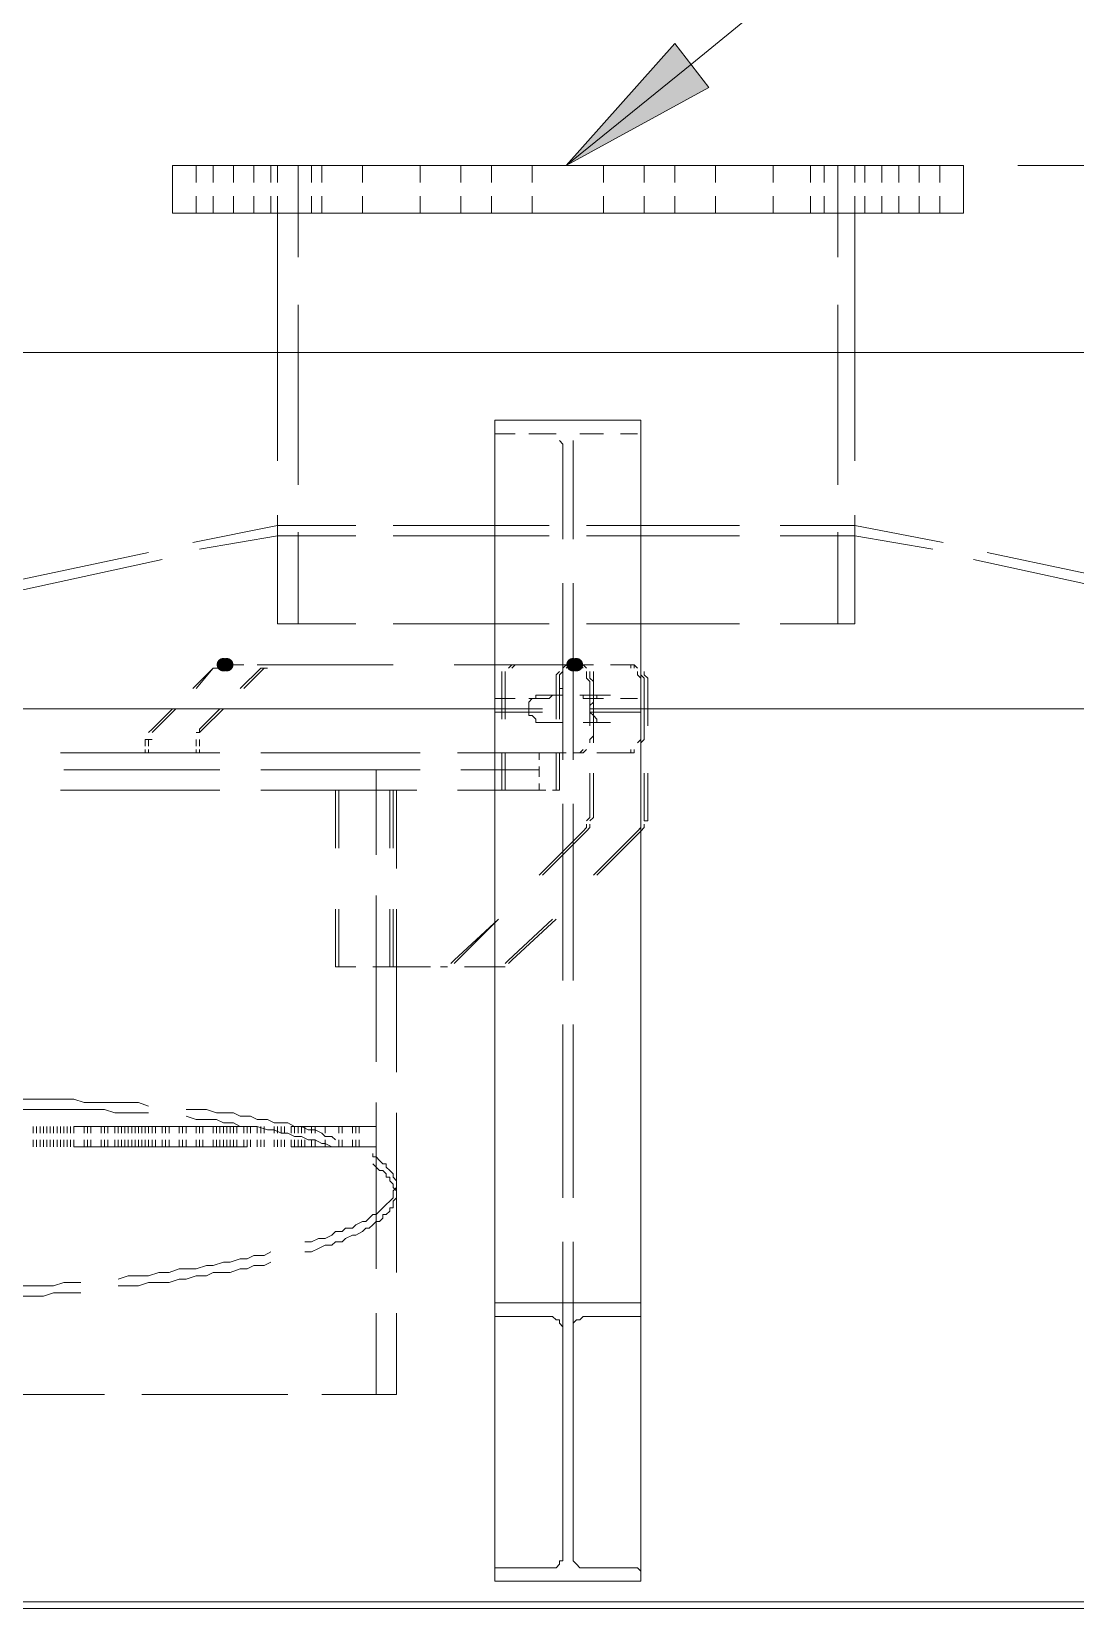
# Model space of a CAD drawing. Header units: millimetres. Extents: x 0 to 62767, y -13570 to 23963.
# Drawn here: x 5970 to 6556, y 13583 to 14468 of the extents above; entities that cross this region are included whole.
import ezdxf

# ---------------------------------------------------------------- set-up
doc = ezdxf.new("R2010")
doc.units = ezdxf.units.MM

msp = doc.modelspace()

# ---------------------------------------------------------------- hatches: boundary and pattern name
h = msp.add_hatch(color=7)
h.dxf.hatch_style = 2
h.paths.add_polyline_path([(6331.429, 14460.953), (6270.476, 14392.38), (6350.476, 14436.19)])
h = msp.add_hatch(color=7)
edge = h.paths.add_edge_path()
edge.add_arc((6078.095, 14112.381), 3.81, 0, 360)
h = msp.add_hatch(color=7)
edge = h.paths.add_edge_path()
edge.add_arc((6080, 14112.381), 3.81, 0, 360)
h = msp.add_hatch(color=7)
edge = h.paths.add_edge_path()
edge.add_arc((6274.285, 14112.381), 3.81, 0, 360)
h = msp.add_hatch(color=7)
edge = h.paths.add_edge_path()
edge.add_arc((6276.19, 14112.381), 3.81, 0, 360)

# ---------------------------------------------------------------- linework, layer by layer
at = {"color": 7, "lineweight": 0}
for points in [[(6340.952, 14449.523), (6539.048, 14611.429)], [(6340.952, 14449.523), (6270.476, 14392.38)], [(6049.524, 14365.715), (6049.524, 14392.38), (6493.333, 14392.38), (6493.333, 14365.715)], [(6062.857, 14382.857), (6062.857, 14392.38)], [(6072.381, 14382.857), (6072.381, 14392.38)], [(6083.809, 14382.857), (6083.809, 14392.38)], [(6095.238, 14382.857), (6095.238, 14392.38)], [(6104.762, 14382.857), (6104.762, 14392.38)], [(6108.571, 14382.857), (6108.571, 14392.38)], [(6108.571, 14382.857), (6108.571, 14392.38)], [(6120, 14340.952), (6120, 14392.38)], [(6127.619, 14382.857), (6127.619, 14392.38)], [(6133.333, 14382.857), (6133.333, 14392.38)], [(6156.19, 14382.857), (6156.19, 14392.38)], [(6188.571, 14382.857), (6188.571, 14392.38)], [(6211.428, 14382.857), (6211.428, 14392.38)], [(6228.571, 14382.857), (6228.571, 14392.38)], [(6251.429, 14382.857), (6251.429, 14392.38)], [(6291.428, 14382.857), (6291.428, 14392.38)], [(6314.286, 14382.857), (6314.286, 14392.38)], [(6331.429, 14382.857), (6331.429, 14392.38)], [(6354.285, 14382.857), (6354.285, 14392.38)], [(6386.666, 14382.857), (6386.666, 14392.38)], [(6407.619, 14382.857), (6407.619, 14392.38)], [(6415.238, 14382.857), (6415.238, 14392.38)], [(6422.857, 14340.952), (6422.857, 14392.38)], [(6432.381, 14382.857), (6432.381, 14392.38)], [(6432.381, 14382.857), (6432.381, 14392.38)], [(6438.095, 14382.857), (6438.095, 14392.38)], [(6447.619, 14382.857), (6447.619, 14392.38)], [(6457.143, 14382.857), (6457.143, 14392.38)], [(6468.572, 14382.857), (6468.572, 14392.38)], [(6480, 14382.857), (6480, 14392.38)], [(6523.809, 14392.38), (9887.619, 14392.38), (9988.571, 14392.38), (10186.667, 14392.38)], [(6062.857, 14365.715), (6062.857, 14375.237)], [(6072.381, 14365.715), (6072.381, 14375.237)], [(6083.809, 14365.715), (6083.809, 14375.237)], [(6095.238, 14365.715), (6095.238, 14375.237)], [(6104.762, 14365.715), (6104.762, 14375.237)], [(6108.571, 14365.715), (6108.571, 14375.237)], [(6108.571, 14365.715), (6108.571, 14375.237)], [(6127.619, 14365.715), (6127.619, 14375.237)], [(6133.333, 14365.715), (6133.333, 14375.237)], [(6156.19, 14365.715), (6156.19, 14375.237)], [(6188.571, 14365.715), (6188.571, 14375.237)], [(6211.428, 14365.715), (6211.428, 14375.237)], [(6228.571, 14365.715), (6228.571, 14375.237)], [(6251.429, 14365.715), (6251.429, 14375.237)], [(6291.428, 14365.715), (6291.428, 14375.237)], [(6314.286, 14365.715), (6314.286, 14375.237)], [(6331.429, 14365.715), (6331.429, 14375.237)], [(6354.285, 14365.715), (6354.285, 14375.237)], [(6386.666, 14365.715), (6386.666, 14375.237)], [(6407.619, 14365.715), (6407.619, 14375.237)], [(6415.238, 14365.715), (6415.238, 14375.237)], [(6432.381, 14365.715), (6432.381, 14375.237)], [(6432.381, 14365.715), (6432.381, 14375.237)], [(6438.095, 14365.715), (6438.095, 14375.237)], [(6447.619, 14365.715), (6447.619, 14375.237)], [(6457.143, 14365.715), (6457.143, 14375.237)], [(6468.572, 14365.715), (6468.572, 14375.237)], [(6480, 14365.715), (6480, 14375.237)], [(6049.524, 14365.715), (6493.333, 14365.715)], [(6108.571, 14287.619), (6108.571, 14365.715)], [(6432.381, 14287.619), (6432.381, 14365.715)], [(6120, 14213.333), (6120, 14314.285)], [(6422.857, 14213.333), (6422.857, 14314.285)], [(5619.048, 14287.619), (6923.809, 14287.619)], [(6108.571, 14226.667), (6108.571, 14287.619)], [(6432.381, 14226.667), (6432.381, 14287.619)], [(6312.381, 14249.523), (6230.476, 14249.523)], [(6312.381, 13754.286), (6230.476, 13754.286), (6230.476, 14249.523)], [(6312.381, 13748.571), (6312.381, 13754.286), (6312.381, 14249.523)], [(6232.381, 14241.904), (6230.476, 14241.904)], [(6232.381, 14241.904), (6241.905, 14241.904)], [(6249.524, 14241.904), (6259.047, 14241.904)], [(6259.047, 14241.904), (6260.952, 14241.904), (6262.857, 14241.904), (6264.762, 14241.904)], [(6266.667, 14238.095), (6268.571, 14236.19), (6268.571, 14234.286), (6268.571, 14232.38)], [(6274.285, 14232.38), (6274.285, 14234.286), (6274.285, 14236.19), (6274.285, 14238.095)], [(6278.095, 14241.904), (6280, 14241.904), (6281.905, 14241.904)], [(6281.905, 14241.904), (6291.428, 14241.904)], [(6300.952, 14241.904), (6310.476, 14241.904)], [(6268.571, 14182.857), (6268.571, 14232.38)], [(6274.285, 14182.857), (6274.285, 14232.38)], [(6108.571, 14135.238), (6108.571, 14196.191)], [(6432.381, 14135.238), (6432.381, 14196.191)], [(6108.571, 14190.476), (6060.952, 14180.952)], [(6108.571, 14184.761), (6064.762, 14177.143)], [(6108.571, 14190.476), (6152.381, 14190.476)], [(6108.571, 14190.476), (6108.571, 14188.571)], [(6108.571, 14186.667), (6108.571, 14184.761)], [(6108.571, 14184.761), (6152.381, 14184.761)], [(6120, 14135.238), (6120, 14186.667)], [(6173.333, 14190.476), (6260.952, 14190.476)], [(6173.333, 14184.761), (6260.952, 14184.761)], [(6281.905, 14190.476), (6367.619, 14190.476)], [(6281.905, 14184.761), (6367.619, 14184.761)], [(6390.476, 14190.476), (6432.381, 14190.476), (6432.381, 14188.571)], [(6390.476, 14184.761), (6432.381, 14184.761)], [(6422.857, 14135.238), (6422.857, 14186.667)], [(6432.381, 14190.476), (6481.904, 14180.952)], [(6432.381, 14186.667), (6432.381, 14184.761)], [(6432.381, 14184.761), (6476.19, 14177.143)], [(6036.19, 14175.239), (5937.143, 14154.285)], [(6506.667, 14175.239), (6605.714, 14154.285)], [(6043.81, 14171.428), (5956.19, 14152.381)], [(6499.047, 14171.428), (6586.667, 14152.381)], [(6268.571, 14059.047), (6268.571, 14158.094)], [(6274.285, 14059.047), (6274.285, 14158.094)], [(6108.571, 14135.238), (6152.381, 14135.238)], [(6173.333, 14135.238), (6260.952, 14135.238)], [(6281.905, 14135.238), (6367.619, 14135.238)], [(6390.476, 14135.238), (6432.381, 14135.238)], [(6080, 14112.381), (6078.095, 14112.381), (6076.191, 14112.381)], [(6080, 14112.381), (6089.524, 14112.381)], [(6097.143, 14112.381), (6104.762, 14112.381)], [(6104.762, 14112.381), (6102.857, 14112.381)], [(6106.667, 14112.381), (6104.762, 14112.381)], [(6104.762, 14112.381), (6106.667, 14112.381)], [(6106.667, 14112.381), (6173.333, 14112.381)], [(6207.619, 14112.381), (6274.285, 14112.381)], [(6243.809, 14112.381), (6241.905, 14112.381), (6240, 14112.381), (6238.095, 14110.475)], [(6240, 14110.475), (6241.905, 14112.381), (6243.809, 14112.381), (6245.714, 14112.381)], [(6274.285, 14112.381), (6272.381, 14112.381), (6270.476, 14112.381), (6268.571, 14110.475)], [(6270.476, 14110.475), (6272.381, 14112.381), (6274.285, 14112.381), (6276.19, 14112.381)], [(6278.095, 14110.475), (6276.19, 14112.381), (6274.285, 14112.381), (6272.381, 14112.381)], [(6274.285, 14112.381), (6276.19, 14112.381), (6278.095, 14112.381), (6280, 14110.475)], [(6280, 14110.475), (6278.095, 14112.381), (6276.19, 14112.381), (6274.285, 14112.381)], [(6276.19, 14112.381), (6285.714, 14112.381)], [(6276.19, 14112.381), (6278.095, 14112.381), (6280, 14112.381), (6281.905, 14110.475)], [(6295.238, 14112.381), (6306.666, 14112.381)], [(6306.666, 14110.475), (6306.666, 14112.381), (6304.762, 14112.381), (6302.857, 14112.381)], [(6308.571, 14110.475), (6308.571, 14112.381), (6306.666, 14112.381), (6304.762, 14112.381)], [(6304.762, 14112.381), (6306.666, 14112.381), (6308.571, 14112.381), (6308.571, 14110.475)], [(6306.666, 14112.381), (6308.571, 14112.381), (6310.476, 14110.475)], [(6062.857, 14099.047), (6072.381, 14110.475), (6060.952, 14099.047)], [(6072.381, 14110.475), (6074.286, 14110.475), (6076.191, 14110.475)], [(6074.286, 14110.475), (6072.381, 14110.475)], [(6099.047, 14110.475), (6087.619, 14099.047)], [(6089.524, 14099.047), (6100.952, 14110.475)], [(6099.047, 14110.475), (6100.952, 14110.475), (6102.857, 14110.475)], [(6234.286, 14108.571), (6234.286, 14106.666), (6234.286, 14104.762), (6234.286, 14102.857)], [(6236.19, 14102.857), (6236.19, 14104.762), (6236.19, 14106.666), (6236.19, 14108.571)], [(6266.667, 14108.571), (6264.762, 14106.666), (6264.762, 14104.762), (6264.762, 14102.857)], [(6266.667, 14102.857), (6266.667, 14104.762), (6266.667, 14106.666), (6268.571, 14108.571)], [(6283.81, 14102.857), (6281.905, 14104.762), (6281.905, 14106.666), (6281.905, 14108.571)], [(6283.81, 14108.571), (6283.81, 14106.666), (6283.81, 14104.762), (6285.714, 14102.857)], [(6285.714, 14102.857), (6283.81, 14104.762), (6283.81, 14106.666), (6283.81, 14108.571)], [(6285.714, 14108.571), (6285.714, 14106.666), (6285.714, 14104.762), (6285.714, 14102.857)], [(6312.381, 14102.857), (6312.381, 14104.762), (6310.476, 14106.666), (6310.476, 14108.571)], [(6314.286, 14102.857), (6314.286, 14104.762), (6312.381, 14106.666), (6312.381, 14108.571)], [(6312.381, 14108.571), (6312.381, 14106.666), (6314.286, 14104.762), (6314.286, 14102.857)], [(6314.286, 14108.571), (6314.286, 14106.666), (6316.19, 14104.762), (6316.19, 14102.857)], [(6234.286, 14081.904), (6234.286, 14102.857)], [(6236.19, 14081.904), (6236.19, 14102.857)], [(6249.524, 14087.619), (6249.524, 14089.523), (6249.524, 14091.428), (6251.429, 14093.333), (6253.333, 14093.333), (6253.333, 14095.238), (6255.238, 14095.238), (6257.143, 14095.238), (6259.047, 14095.238), (6260.952, 14095.238)], [(6257.143, 14095.238), (6268.571, 14095.238)], [(6264.762, 14095.238), (6262.857, 14095.238), (6260.952, 14093.333), (6259.047, 14093.333)], [(6264.762, 14081.904), (6264.762, 14102.857)], [(6266.667, 14081.904), (6266.667, 14102.857)], [(6268.571, 14102.857), (6268.571, 14100.953), (6268.571, 14099.047), (6266.667, 14099.047)], [(6274.285, 14102.857), (6274.285, 14100.953), (6274.285, 14099.047)], [(6281.905, 14093.333), (6280, 14093.333), (6280, 14095.238), (6278.095, 14095.238)], [(6280, 14095.238), (6291.428, 14095.238)], [(6283.81, 14102.857), (6283.81, 14078.095)], [(6283.81, 14087.619), (6283.81, 14089.523), (6285.714, 14091.428), (6285.714, 14093.333), (6287.619, 14093.333), (6287.619, 14095.238), (6289.524, 14095.238), (6291.428, 14095.238), (6293.333, 14095.238), (6295.238, 14095.238)], [(6285.714, 14078.095), (6285.714, 14102.857)], [(6285.714, 14102.857), (6285.714, 14093.333)], [(6285.714, 14102.857), (6285.714, 14093.333)], [(6312.381, 14102.857), (6312.381, 14093.333)], [(6314.286, 14102.857), (6314.286, 14078.095)], [(6314.286, 14102.857), (6314.286, 14093.333)], [(6316.19, 14102.857), (6316.19, 14078.095)], [(5838.095, 14087.619), (6230.476, 14087.619)], [(6049.524, 14087.619), (6038.095, 14076.19)], [(6040, 14076.19), (6051.428, 14087.619)], [(6076.191, 14087.619), (6064.762, 14076.19)], [(6066.666, 14076.19), (6078.095, 14087.619)], [(6232.381, 14093.333), (6230.476, 14093.333), (6230.476, 14091.428)], [(6230.476, 14087.619), (6257.143, 14087.619)], [(6230.476, 14085.714), (6257.143, 14085.714)], [(6241.905, 14093.333), (6232.381, 14093.333)], [(6259.047, 14093.333), (6249.524, 14093.333)], [(6249.524, 14087.619), (6249.524, 14085.714), (6249.524, 14083.81), (6251.429, 14083.81), (6253.333, 14081.904), (6253.333, 14080), (6255.238, 14080), (6257.143, 14080), (6259.047, 14080), (6260.952, 14080)], [(6291.428, 14093.333), (6281.905, 14093.333)], [(6283.81, 14087.619), (6283.81, 14085.714), (6285.714, 14083.81), (6287.619, 14081.904), (6287.619, 14080), (6289.524, 14080), (6291.428, 14080), (6293.333, 14080), (6295.238, 14080)], [(6283.81, 14087.619), (6312.381, 14087.619)], [(6283.81, 14085.714), (6312.381, 14085.714)], [(6310.476, 14093.333), (6300.952, 14093.333)], [(6312.381, 14091.428), (6312.381, 14093.333)], [(6312.381, 14087.619), (6702.857, 14087.619)], [(6257.143, 14080), (6268.571, 14080)], [(6280, 14080), (6291.428, 14080)], [(6285.714, 14081.904), (6285.714, 14072.38)], [(6285.714, 14081.904), (6285.714, 14072.38)], [(6312.381, 14081.904), (6312.381, 14072.38)], [(6314.286, 14081.904), (6314.286, 14072.38)], [(6036.19, 14070.476), (6034.286, 14070.476), (6034.286, 14068.571)], [(6034.286, 14068.571), (6034.286, 14066.667)], [(6038.095, 14076.19), (6036.19, 14074.286)], [(6036.19, 14068.571), (6036.19, 14070.476), (6038.095, 14070.476)], [(6036.19, 14068.571), (6036.19, 14066.667)], [(6040, 14076.19), (6038.095, 14074.286)], [(6064.762, 14076.19), (6064.762, 14074.286), (6062.857, 14074.286)], [(6062.857, 14068.571), (6062.857, 14070.476)], [(6062.857, 14068.571), (6062.857, 14066.667)], [(6066.666, 14076.19), (6064.762, 14074.286)], [(6064.762, 14068.571), (6064.762, 14070.476)], [(6064.762, 14068.571), (6064.762, 14066.667)], [(6285.714, 14072.38), (6283.81, 14070.476), (6283.81, 14068.571)], [(6285.714, 14072.38), (6285.714, 14070.476), (6285.714, 14068.571)], [(6312.381, 14072.38), (6312.381, 14070.476), (6310.476, 14068.571)], [(6314.286, 14072.38), (6314.286, 14070.476), (6312.381, 14068.571)], [(5986.666, 14062.856), (6076.191, 14062.856)], [(6034.286, 14064.762), (6034.286, 14062.856)], [(6036.19, 14064.762), (6036.19, 14062.856)], [(6062.857, 14064.762), (6062.857, 14062.856)], [(6064.762, 14064.762), (6064.762, 14062.856)], [(6099.047, 14062.856), (6188.571, 14062.856)], [(6209.524, 14062.856), (6255.238, 14062.856)], [(6234.286, 14041.904), (6234.286, 14062.856)], [(6236.19, 14041.904), (6236.19, 14062.856)], [(6255.238, 14062.856), (6255.238, 14059.047)], [(6270.476, 14062.856), (6255.238, 14062.856)], [(6264.762, 14041.904), (6264.762, 14062.856)], [(6266.667, 14041.904), (6266.667, 14062.856)], [(6274.285, 14062.856), (6276.19, 14062.856), (6278.095, 14062.856), (6280, 14064.762)], [(6281.905, 14064.762), (6280, 14062.856), (6278.095, 14062.856), (6276.19, 14062.856)], [(6304.762, 14062.856), (6287.619, 14062.856)], [(6302.857, 14062.856), (6304.762, 14062.856), (6306.666, 14062.856), (6306.666, 14064.762)], [(6308.571, 14064.762), (6308.571, 14062.856), (6306.666, 14062.856), (6304.762, 14062.856)], [(5988.571, 14053.334), (6076.191, 14053.334)], [(5988.571, 14053.334), (6076.191, 14053.334)], [(6099.047, 14053.334), (6188.571, 14053.334)], [(6099.047, 14053.334), (6188.571, 14053.334)], [(6163.809, 14053.334), (6163.809, 14005.714)], [(6211.428, 14053.334), (6255.238, 14053.334)], [(6211.428, 14053.334), (6255.238, 14053.334)], [(6255.238, 14055.238), (6255.238, 14053.334)], [(6255.238, 14053.334), (6255.238, 14049.524)], [(6283.81, 14051.428), (6283.81, 14026.667)], [(6285.714, 14026.667), (6285.714, 14051.428)], [(6314.286, 14051.428), (6314.286, 14026.667)], [(6316.19, 14051.428), (6316.19, 14026.667)], [(5986.666, 14041.904), (6076.191, 14041.904)], [(6099.047, 14041.904), (6186.667, 14041.904)], [(6140.952, 14041.904), (6140.952, 14009.524)], [(6142.857, 14041.904), (6142.857, 14009.524)], [(6171.429, 14041.904), (6171.429, 14009.524)], [(6173.333, 14041.904), (6173.333, 14009.524)], [(6175.238, 14041.904), (6175.238, 13998.094)], [(6209.524, 14041.904), (6255.238, 14041.904)], [(6255.238, 14045.714), (6255.238, 14041.904)], [(6259.047, 14041.904), (6255.238, 14041.904)], [(6266.667, 14041.904), (6262.857, 14041.904)], [(6268.571, 13935.238), (6268.571, 14034.285)], [(6274.285, 13935.238), (6274.285, 14034.285)], [(6283.81, 14026.667), (6281.905, 14024.761)], [(6285.714, 14026.667), (6283.81, 14024.761)], [(6316.19, 14026.667), (6316.19, 14024.761), (6314.286, 14024.761)], [(6314.286, 14026.667), (6314.286, 14024.761)], [(6255.238, 13994.285), (6280, 14019.048)], [(6281.905, 14019.048), (6257.143, 13994.285)], [(6280, 14019.048), (6281.905, 14020.952), (6281.905, 14022.857)], [(6283.81, 14022.857), (6283.81, 14020.952), (6281.905, 14019.048)], [(6285.714, 13994.285), (6310.476, 14019.048)], [(6312.381, 14019.048), (6287.619, 13994.285)], [(6310.476, 14019.048), (6312.381, 14020.952), (6312.381, 14022.857)], [(6314.286, 14022.857), (6314.286, 14020.952), (6312.381, 14019.048)], [(6163.809, 13982.857), (6163.809, 13889.524)], [(6140.952, 13975.238), (6140.952, 13942.857)], [(6142.857, 13975.238), (6142.857, 13942.857)], [(6171.429, 13975.238), (6171.429, 13942.857)], [(6173.333, 13975.238), (6173.333, 13942.857)], [(6175.238, 13975.238), (6175.238, 13883.81)], [(6207.619, 13946.666), (6232.381, 13969.524)], [(6232.381, 13969.524), (6209.524, 13946.666)], [(6238.095, 13946.666), (6262.857, 13969.524)], [(6264.762, 13969.524), (6240, 13946.666)], [(6207.619, 13946.666), (6205.714, 13944.762)], [(6209.524, 13946.666), (6207.619, 13944.762)], [(6238.095, 13946.666), (6236.19, 13944.762)], [(6240, 13946.666), (6238.095, 13944.762)], [(6152.381, 13942.857), (6142.857, 13942.857), (6140.952, 13942.857)], [(6171.429, 13942.857), (6161.905, 13942.857)], [(6171.429, 13942.857), (6173.333, 13942.857)], [(6194.285, 13942.857), (6173.333, 13942.857)], [(6200, 13942.857), (6201.905, 13942.857)], [(6201.905, 13942.857), (6203.81, 13942.857)], [(6232.381, 13942.857), (6213.333, 13942.857)], [(6230.476, 13942.857), (6232.381, 13942.857), (6234.286, 13942.857)], [(6236.19, 13942.857), (6234.286, 13942.857), (6232.381, 13942.857)], [(6268.571, 13813.333), (6268.571, 13910.476)], [(6274.285, 13813.333), (6274.285, 13910.476)], [(5950.476, 13868.571), (5952.381, 13868.571), (5958.095, 13868.571), (5963.81, 13868.571), (5969.524, 13868.571), (5977.143, 13868.571), (5982.857, 13868.571), (5988.571, 13868.571), (5994.286, 13868.571), (6000, 13866.667), (6005.714, 13866.667), (6011.429, 13866.667), (6017.143, 13866.667), (6024.762, 13866.667), (6030.476, 13866.667), (6036.19, 13864.761)], [(6163.809, 13866.667), (6163.809, 13773.333)], [(5950.476, 13862.857), (5952.381, 13862.857), (5958.095, 13862.857), (5963.81, 13862.857), (5969.524, 13862.857), (5977.143, 13862.857), (5982.857, 13862.857), (5988.571, 13862.857), (5994.286, 13862.857), (6000, 13862.857), (6005.714, 13862.857), (6011.429, 13862.857), (6017.143, 13860.952), (6024.762, 13860.952), (6030.476, 13860.952), (6036.19, 13860.952)], [(6140.952, 13845.714), (6139.048, 13847.619), (6135.238, 13847.619), (6133.333, 13849.524), (6129.524, 13851.428), (6125.714, 13851.428), (6121.905, 13853.333), (6118.095, 13853.333), (6114.285, 13855.237), (6110.476, 13855.237), (6106.667, 13855.237), (6102.857, 13857.143), (6097.143, 13857.143), (6093.333, 13859.048), (6087.619, 13859.048), (6083.809, 13860.952), (6078.095, 13860.952), (6074.286, 13860.952), (6068.571, 13862.857), (6062.857, 13862.857), (6057.143, 13862.857)], [(6140.952, 13841.905), (6139.048, 13841.905), (6135.238, 13843.809), (6133.333, 13843.809), (6129.524, 13845.714), (6125.714, 13845.714), (6121.905, 13847.619), (6118.095, 13847.619), (6114.285, 13849.524), (6110.476, 13849.524), (6106.667, 13851.428), (6102.857, 13851.428), (6097.143, 13853.333), (6093.333, 13853.333), (6087.619, 13853.333), (6083.809, 13855.237), (6078.095, 13855.237), (6074.286, 13857.143), (6068.571, 13857.143), (6062.857, 13857.143), (6057.143, 13859.048)], [(6175.238, 13860.952), (6175.238, 13771.429)], [(5971.428, 13849.524), (5971.428, 13853.333)], [(5973.333, 13849.524), (5973.333, 13853.333)], [(5973.333, 13853.333), (5973.333, 13849.524)], [(5975.238, 13853.333), (5975.238, 13849.524)], [(5977.143, 13849.524), (5977.143, 13853.333)], [(5979.048, 13853.333), (5979.048, 13849.524)], [(5979.048, 13853.333), (5979.048, 13849.524)], [(5979.048, 13849.524), (5979.048, 13853.333)], [(5980.952, 13849.524), (5980.952, 13853.333)], [(5982.857, 13849.524), (5982.857, 13853.333)], [(5984.762, 13853.333), (5984.762, 13849.524)], [(5984.762, 13853.333), (5984.762, 13849.524)], [(5986.666, 13849.524), (5986.666, 13853.333)], [(5986.666, 13853.333), (5986.666, 13849.524)], [(5988.571, 13853.333), (5988.571, 13849.524)], [(5990.476, 13849.524), (5990.476, 13853.333)], [(5992.381, 13849.524), (5992.381, 13853.333)], [(5992.381, 13853.333), (5992.381, 13849.524)], [(5994.286, 13853.333), (5994.286, 13849.524)], [(5994.286, 13853.333), (6091.429, 13853.333)], [(6000, 13853.333), (6000, 13849.524)], [(6000, 13849.524), (6000, 13853.333)], [(6001.905, 13849.524), (6001.905, 13853.333)], [(6003.809, 13853.333), (6003.809, 13849.524)], [(6009.524, 13853.333), (6009.524, 13849.524)], [(6011.429, 13849.524), (6011.429, 13853.333)], [(6011.429, 13849.524), (6011.429, 13853.333)], [(6013.333, 13853.333), (6013.333, 13849.524)], [(6013.333, 13849.524), (6013.333, 13853.333)], [(6017.143, 13853.333), (6017.143, 13849.524)], [(6019.047, 13853.333), (6019.047, 13849.524)], [(6020.952, 13849.524), (6020.952, 13853.333)], [(6022.857, 13853.333), (6022.857, 13849.524)], [(6022.857, 13849.524), (6022.857, 13853.333)], [(6024.762, 13853.333), (6024.762, 13849.524)], [(6026.667, 13849.524), (6026.667, 13853.333)], [(6028.571, 13853.333), (6028.571, 13849.524)], [(6028.571, 13853.333), (6028.571, 13849.524)], [(6030.476, 13849.524), (6030.476, 13853.333)], [(6032.381, 13849.524), (6032.381, 13853.333)], [(6034.286, 13853.333), (6034.286, 13849.524)], [(6034.286, 13853.333), (6034.286, 13849.524)], [(6034.286, 13849.524), (6034.286, 13853.333)], [(6036.19, 13849.524), (6036.19, 13853.333)], [(6038.095, 13853.333), (6038.095, 13849.524)], [(6038.095, 13853.333), (6038.095, 13849.524)], [(6040, 13849.524), (6040, 13853.333)], [(6040, 13853.333), (6040, 13849.524)], [(6043.81, 13849.524), (6043.81, 13853.333)], [(6043.81, 13853.333), (6043.81, 13849.524)], [(6043.81, 13853.333), (6043.81, 13849.524)], [(6045.714, 13849.524), (6045.714, 13853.333)], [(6047.619, 13853.333), (6047.619, 13849.524)], [(6053.333, 13853.333), (6053.333, 13849.524)], [(6055.238, 13849.524), (6055.238, 13853.333)], [(6057.143, 13853.333), (6057.143, 13849.524)], [(6057.143, 13849.524), (6057.143, 13853.333)], [(6062.857, 13853.333), (6062.857, 13849.524)], [(6064.762, 13849.524), (6064.762, 13853.333)], [(6066.666, 13853.333), (6066.666, 13849.524)], [(6066.666, 13849.524), (6066.666, 13853.333)], [(6072.381, 13853.333), (6072.381, 13849.524)], [(6074.286, 13849.524), (6074.286, 13853.333)], [(6076.191, 13849.524), (6076.191, 13853.333)], [(6078.095, 13853.333), (6078.095, 13849.524)], [(6080, 13849.524), (6080, 13853.333)], [(6081.905, 13853.333), (6081.905, 13849.524)], [(6081.905, 13853.333), (6081.905, 13849.524)], [(6083.809, 13849.524), (6083.809, 13853.333)], [(6083.809, 13853.333), (6083.809, 13849.524)], [(6085.714, 13849.524), (6085.714, 13853.333)], [(6089.524, 13849.524), (6089.524, 13853.333)], [(6089.524, 13853.333), (6089.524, 13849.524)], [(6091.429, 13853.333), (6091.429, 13849.524)], [(6093.333, 13853.333), (6093.333, 13849.524)], [(6097.143, 13853.333), (6097.143, 13849.524)], [(6099.047, 13849.524), (6099.047, 13853.333)], [(6100.952, 13849.524), (6100.952, 13853.333)], [(6100.952, 13853.333), (6100.952, 13849.524)], [(6106.667, 13853.333), (6106.667, 13849.524)], [(6108.571, 13849.524), (6108.571, 13853.333)], [(6110.476, 13849.524), (6110.476, 13853.333)], [(6112.381, 13853.333), (6112.381, 13849.524)], [(6116.19, 13853.333), (6116.19, 13849.524)], [(6116.19, 13853.333), (6163.809, 13853.333)], [(6118.095, 13849.524), (6118.095, 13853.333)], [(6120, 13849.524), (6120, 13853.333)], [(6120, 13849.524), (6120, 13853.333)], [(6121.905, 13853.333), (6121.905, 13849.524)], [(6123.81, 13853.333), (6123.81, 13849.524)], [(6127.619, 13849.524), (6127.619, 13853.333)], [(6127.619, 13853.333), (6127.619, 13849.524)], [(6129.524, 13853.333), (6129.524, 13849.524)], [(6129.524, 13849.524), (6129.524, 13853.333)], [(6135.238, 13853.333), (6135.238, 13849.524)], [(6142.857, 13849.524), (6142.857, 13853.333)], [(6144.762, 13853.333), (6144.762, 13849.524)], [(6150.476, 13853.333), (6150.476, 13849.524)], [(6152.381, 13849.524), (6152.381, 13853.333)], [(6154.286, 13853.333), (6154.286, 13849.524)], [(6154.286, 13849.524), (6154.286, 13853.333)], [(6154.286, 13853.333), (6154.286, 13849.524)], [(6163.809, 13853.333), (6163.809, 13849.524)], [(5971.428, 13841.905), (5971.428, 13845.714)], [(5973.333, 13841.905), (5973.333, 13845.714)], [(5973.333, 13845.714), (5973.333, 13841.905)], [(5975.238, 13845.714), (5975.238, 13841.905)], [(5977.143, 13841.905), (5977.143, 13845.714)], [(5979.048, 13845.714), (5979.048, 13841.905)], [(5979.048, 13845.714), (5979.048, 13841.905)], [(5979.048, 13841.905), (5979.048, 13845.714)], [(5980.952, 13841.905), (5980.952, 13845.714)], [(5982.857, 13841.905), (5982.857, 13845.714)], [(5984.762, 13845.714), (5984.762, 13841.905)], [(5984.762, 13845.714), (5984.762, 13841.905)], [(5986.666, 13841.905), (5986.666, 13845.714)], [(5986.666, 13845.714), (5986.666, 13841.905)], [(5988.571, 13845.714), (5988.571, 13841.905)], [(5990.476, 13841.905), (5990.476, 13845.714)], [(5992.381, 13841.905), (5992.381, 13845.714)], [(5992.381, 13845.714), (5992.381, 13841.905)], [(5994.286, 13845.714), (5994.286, 13841.905)], [(5994.286, 13841.905), (6091.429, 13841.905)], [(6000, 13845.714), (6000, 13841.905)], [(6000, 13841.905), (6000, 13845.714)], [(6001.905, 13841.905), (6001.905, 13845.714)], [(6003.809, 13845.714), (6003.809, 13841.905)], [(6009.524, 13845.714), (6009.524, 13841.905)], [(6011.429, 13841.905), (6011.429, 13845.714)], [(6011.429, 13841.905), (6011.429, 13845.714)], [(6013.333, 13845.714), (6013.333, 13841.905)], [(6013.333, 13841.905), (6013.333, 13845.714)], [(6017.143, 13845.714), (6017.143, 13841.905)], [(6019.047, 13845.714), (6019.047, 13841.905)], [(6020.952, 13841.905), (6020.952, 13845.714)], [(6022.857, 13845.714), (6022.857, 13841.905)], [(6022.857, 13841.905), (6022.857, 13845.714)], [(6024.762, 13845.714), (6024.762, 13841.905)], [(6026.667, 13841.905), (6026.667, 13845.714)], [(6028.571, 13845.714), (6028.571, 13841.905)], [(6028.571, 13845.714), (6028.571, 13841.905)], [(6030.476, 13841.905), (6030.476, 13845.714)], [(6032.381, 13841.905), (6032.381, 13845.714)], [(6034.286, 13845.714), (6034.286, 13841.905)], [(6034.286, 13845.714), (6034.286, 13841.905)], [(6034.286, 13841.905), (6034.286, 13845.714)], [(6036.19, 13841.905), (6036.19, 13845.714)], [(6038.095, 13845.714), (6038.095, 13841.905)], [(6038.095, 13845.714), (6038.095, 13841.905)], [(6040, 13841.905), (6040, 13845.714)], [(6040, 13845.714), (6040, 13841.905)], [(6043.81, 13841.905), (6043.81, 13845.714)], [(6043.81, 13845.714), (6043.81, 13841.905)], [(6043.81, 13845.714), (6043.81, 13841.905)], [(6045.714, 13841.905), (6045.714, 13845.714)], [(6047.619, 13845.714), (6047.619, 13841.905)], [(6053.333, 13845.714), (6053.333, 13841.905)], [(6055.238, 13841.905), (6055.238, 13845.714)], [(6057.143, 13845.714), (6057.143, 13841.905)], [(6057.143, 13841.905), (6057.143, 13845.714)], [(6062.857, 13845.714), (6062.857, 13841.905)], [(6064.762, 13841.905), (6064.762, 13845.714)], [(6066.666, 13845.714), (6066.666, 13841.905)], [(6066.666, 13841.905), (6066.666, 13845.714)], [(6072.381, 13845.714), (6072.381, 13841.905)], [(6074.286, 13841.905), (6074.286, 13845.714)], [(6076.191, 13841.905), (6076.191, 13845.714)], [(6078.095, 13845.714), (6078.095, 13841.905)], [(6080, 13841.905), (6080, 13845.714)], [(6081.905, 13845.714), (6081.905, 13841.905)], [(6081.905, 13845.714), (6081.905, 13841.905)], [(6083.809, 13841.905), (6083.809, 13845.714)], [(6083.809, 13845.714), (6083.809, 13841.905)], [(6085.714, 13841.905), (6085.714, 13845.714)], [(6089.524, 13841.905), (6089.524, 13845.714)], [(6089.524, 13845.714), (6089.524, 13841.905)], [(6091.429, 13845.714), (6091.429, 13841.905)], [(6093.333, 13845.714), (6093.333, 13841.905)], [(6097.143, 13845.714), (6097.143, 13841.905)], [(6099.047, 13841.905), (6099.047, 13845.714)], [(6100.952, 13841.905), (6100.952, 13845.714)], [(6100.952, 13845.714), (6100.952, 13841.905)], [(6106.667, 13845.714), (6106.667, 13841.905)], [(6108.571, 13841.905), (6108.571, 13845.714)], [(6110.476, 13841.905), (6110.476, 13845.714)], [(6112.381, 13845.714), (6112.381, 13841.905)], [(6116.19, 13845.714), (6116.19, 13841.905)], [(6116.19, 13841.905), (6163.809, 13841.905)], [(6118.095, 13841.905), (6118.095, 13845.714)], [(6120, 13841.905), (6120, 13845.714)], [(6120, 13841.905), (6120, 13845.714)], [(6121.905, 13845.714), (6121.905, 13841.905)], [(6123.81, 13845.714), (6123.81, 13841.905)], [(6123.81, 13788.571), (6127.619, 13788.571), (6131.428, 13790.475), (6135.238, 13790.475), (6139.048, 13792.381), (6140.952, 13794.286), (6144.762, 13794.286), (6146.666, 13796.19), (6150.476, 13796.19), (6152.381, 13798.095), (6156.19, 13800), (6158.095, 13800), (6160, 13801.905), (6161.905, 13803.809), (6163.809, 13803.809), (6165.714, 13805.714), (6167.619, 13807.618), (6169.524, 13809.524), (6171.429, 13811.429), (6173.333, 13813.333), (6173.333, 13815.238), (6173.333, 13817.142), (6175.238, 13819.048), (6175.238, 13820.952), (6175.238, 13822.857), (6173.333, 13824.761), (6173.333, 13826.666), (6171.429, 13828.572), (6169.524, 13830.476), (6169.524, 13832.381), (6167.619, 13832.381), (6165.714, 13834.285), (6163.809, 13836.19), (6161.905, 13836.19), (6161.905, 13838.094)], [(6127.619, 13841.905), (6127.619, 13845.714)], [(6127.619, 13845.714), (6127.619, 13841.905)], [(6129.524, 13845.714), (6129.524, 13841.905)], [(6129.524, 13841.905), (6129.524, 13845.714)], [(6135.238, 13845.714), (6135.238, 13841.905)], [(6142.857, 13841.905), (6142.857, 13845.714)], [(6144.762, 13845.714), (6144.762, 13841.905)], [(6150.476, 13845.714), (6150.476, 13841.905)], [(6152.381, 13841.905), (6152.381, 13845.714)], [(6154.286, 13845.714), (6154.286, 13841.905)], [(6154.286, 13841.905), (6154.286, 13845.714)], [(6154.286, 13845.714), (6154.286, 13841.905)], [(6163.809, 13845.714), (6163.809, 13841.905)], [(6123.81, 13782.857), (6127.619, 13782.857), (6131.428, 13784.762), (6135.238, 13786.666), (6139.048, 13786.666), (6140.952, 13788.571), (6144.762, 13788.571), (6146.666, 13790.475), (6150.476, 13792.381), (6152.381, 13792.381), (6156.19, 13794.286), (6158.095, 13796.19), (6160, 13796.19), (6161.905, 13798.095), (6163.809, 13800), (6165.714, 13800), (6167.619, 13801.905), (6167.619, 13803.809), (6169.524, 13803.809), (6171.429, 13805.714), (6171.429, 13807.618), (6173.333, 13807.618), (6173.333, 13809.524), (6173.333, 13811.429), (6175.238, 13813.333), (6175.238, 13815.238), (6175.238, 13817.142), (6173.333, 13819.048), (6173.333, 13820.952), (6171.429, 13822.857), (6171.429, 13824.761), (6169.524, 13824.761), (6169.524, 13826.666), (6167.619, 13828.572), (6165.714, 13828.572), (6163.809, 13830.476), (6161.905, 13832.381)], [(6175.238, 13820.952), (6175.238, 13819.048)], [(6175.238, 13817.142), (6175.238, 13815.238)], [(6268.571, 13739.047), (6268.571, 13788.571)], [(6274.285, 13739.047), (6274.285, 13788.571)], [(6019.047, 13767.619), (6024.762, 13769.523), (6030.476, 13769.523), (6036.19, 13769.523), (6041.905, 13771.429), (6047.619, 13771.429), (6053.333, 13773.333), (6057.143, 13773.333), (6062.857, 13773.333), (6068.571, 13775.238), (6072.381, 13775.238), (6078.095, 13777.142), (6081.905, 13777.142), (6087.619, 13779.047), (6091.429, 13779.047), (6095.238, 13780.953), (6100.952, 13780.953), (6104.762, 13782.857)], [(6104.762, 13777.142), (6100.952, 13775.238), (6095.238, 13775.238), (6091.429, 13773.333), (6087.619, 13773.333), (6081.905, 13771.429), (6078.095, 13771.429), (6072.381, 13771.429), (6068.571, 13769.523), (6062.857, 13769.523), (6057.143, 13767.619), (6053.333, 13767.619), (6047.619, 13765.714), (6041.905, 13765.714), (6036.19, 13765.714), (6030.476, 13763.81), (6024.762, 13763.81), (6019.047, 13763.81)], [(5912.381, 13759.999), (5914.286, 13759.999), (5920, 13759.999), (5925.714, 13761.905), (5933.333, 13761.905), (5939.047, 13761.905), (5944.762, 13761.905), (5952.381, 13761.905), (5958.095, 13761.905), (5963.81, 13763.81), (5971.428, 13763.81), (5977.143, 13763.81), (5982.857, 13763.81), (5988.571, 13765.714), (5994.286, 13765.714), (5998.095, 13765.714)], [(5998.095, 13759.999), (5994.286, 13759.999), (5988.571, 13759.999), (5982.857, 13759.999), (5977.143, 13758.095), (5971.428, 13758.095), (5963.81, 13758.095), (5958.095, 13758.095), (5952.381, 13758.095), (5944.762, 13756.19), (5939.047, 13756.19), (5933.333, 13756.19), (5925.714, 13756.19), (5920, 13756.19), (5914.286, 13756.19), (5912.381, 13756.19)], [(6230.476, 13754.286), (6230.476, 13748.571)], [(6163.809, 13748.571), (6163.809, 13702.857)], [(6175.238, 13748.571), (6175.238, 13702.857)], [(6230.476, 13748.571), (6230.476, 13746.667), (6232.381, 13746.667)], [(6230.476, 13603.81), (6230.476, 13748.571)], [(6232.381, 13746.667), (6259.047, 13746.667)], [(6259.047, 13746.667), (6260.952, 13746.667), (6262.857, 13746.667), (6264.762, 13744.762), (6266.667, 13744.762), (6266.667, 13742.856), (6268.571, 13740.952), (6268.571, 13739.047)], [(6274.285, 13739.047), (6274.285, 13740.952), (6274.285, 13742.856), (6276.19, 13744.762), (6278.095, 13744.762), (6280, 13746.667), (6281.905, 13746.667)], [(6281.905, 13746.667), (6310.476, 13746.667)], [(6310.476, 13746.667), (6312.381, 13746.667), (6312.381, 13748.571)], [(6312.381, 13598.095), (6312.381, 13603.81), (6312.381, 13748.571)], [(6268.571, 13739.047), (6268.571, 13613.333)], [(6274.285, 13613.333), (6274.285, 13739.047)], [(5931.429, 13702.857), (6011.429, 13702.857)], [(6032.381, 13702.857), (6114.285, 13702.857)], [(6133.333, 13702.857), (6175.238, 13702.857)], [(6268.571, 13613.333), (6268.571, 13611.429), (6268.571, 13609.523), (6266.667, 13609.523), (6266.667, 13607.619), (6264.762, 13605.714), (6262.857, 13605.714), (6260.952, 13605.714), (6259.047, 13605.714)], [(6281.905, 13605.714), (6280, 13605.714), (6278.095, 13605.714), (6276.19, 13607.619), (6274.285, 13609.523), (6274.285, 13611.429), (6274.285, 13613.333)], [(6232.381, 13605.714), (6230.476, 13605.714), (6230.476, 13603.81)], [(6230.476, 13603.81), (6230.476, 13598.095), (6312.381, 13598.095)], [(6259.047, 13605.714), (6232.381, 13605.714)], [(6310.476, 13605.714), (6281.905, 13605.714)], [(6312.381, 13603.81), (6310.476, 13605.714)], [(3320, 13598.095), (3270.476, 13586.666), (9272.381, 13586.666), (9222.857, 13598.095)], [(3264.762, 13582.857), (9276.19, 13582.857)]]:
    msp.add_lwpolyline(points, dxfattribs=at)
msp.add_lwpolyline([(6331.429, 14460.953), (6270.476, 14392.38), (6350.476, 14436.19)], close=True, dxfattribs=at)

doc.saveas('drawing.dxf')
